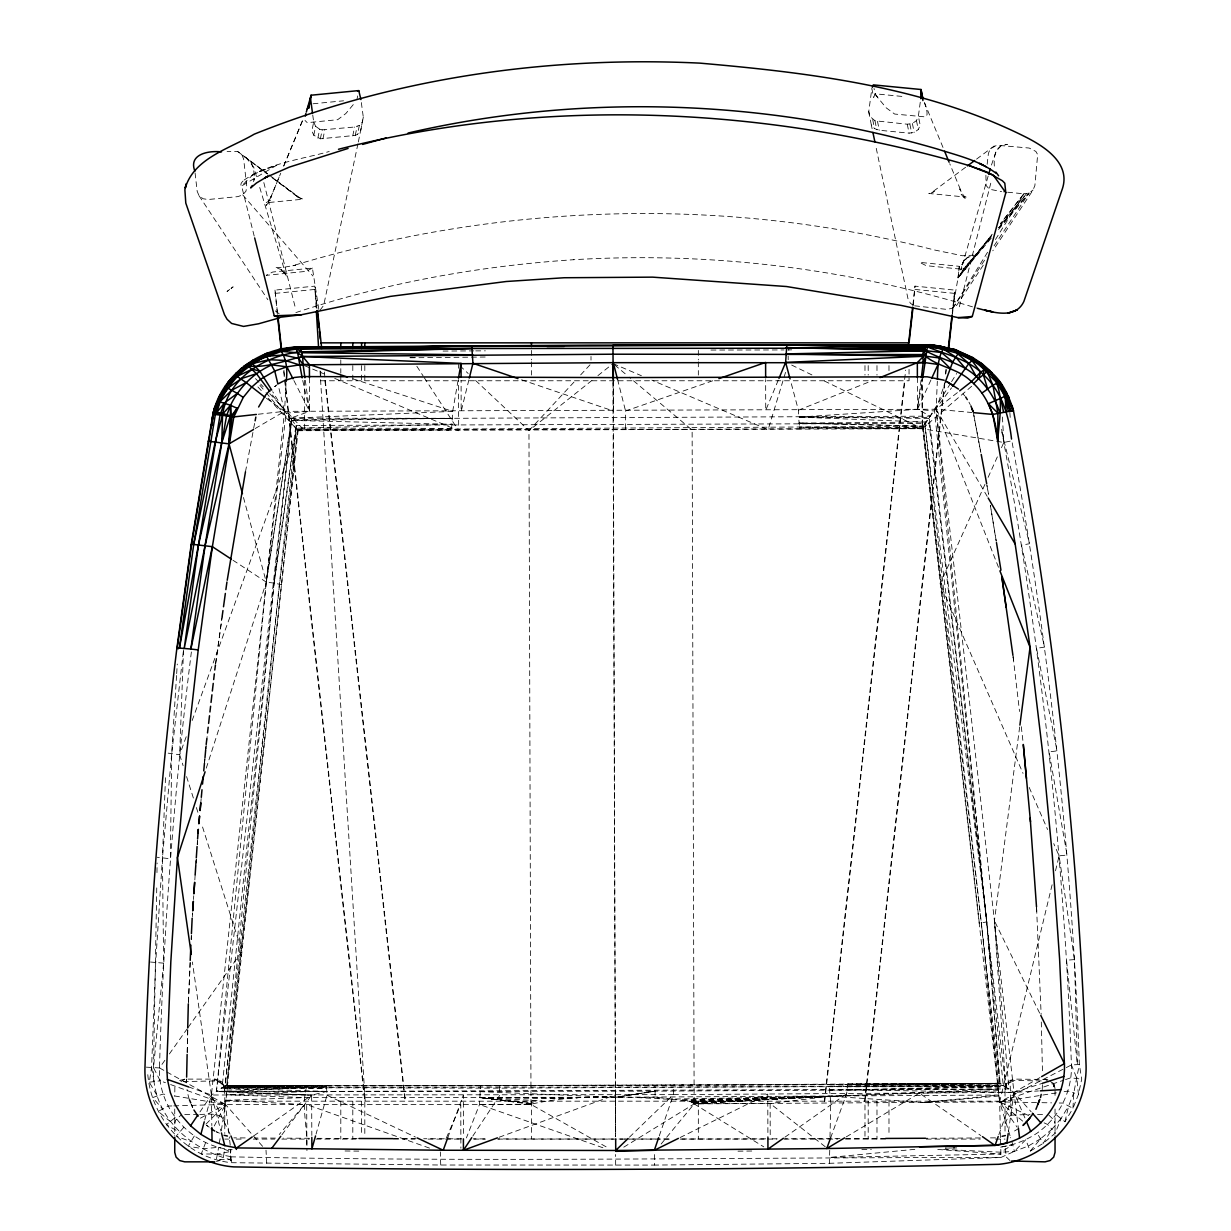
<?xml version="1.0" encoding="UTF-8"?>
<svg xmlns="http://www.w3.org/2000/svg" width="1231" height="1231" viewBox="0 0 1231 1231"><rect width="100%" height="100%" fill="white"/><g stroke="black" fill="none" stroke-linecap="round" stroke-linejoin="round"><path stroke-width="0.75" stroke-dasharray="5 3.75" d="M659.262 1135.936L673.419 1094.636L673.603 1084.973L1000.126 1083.311L1013.99 1092.389L1031.163 1111.808M952.455 314.413L954.779 292.393L953.517 301.595M994.325 166.093C993.894 158.814 994.233 150.521 1001.126 145.704L1007.435 144.319L1001.126 145.704L996.141 151.29L990.801 166.985M147.812 1074.678C151.413 1118.871 186.773 1158.294 231.566 1162.695L440.729 1165.018L654.523 1165.08L654.538 1152.001M829.725 1150.246L829.371 1163.31L654.523 1165.08M1000.464 1137.629L999.649 1101.899L997.695 1083.988L480.505 1085.911L479.505 1104.515L466.411 1137.921M156.752 887.89L153.521 1067.662C151.228 1114.809 188.481 1148.708 231.259 1159.925L230.289 1162.526L230.766 1149.646C190.651 1145.615 157.83 1108.3 159.476 1067.939C163.554 928.574 174.233 789.44 191.482 651.091M156.968 872.579L157.091 862.993M1001.619 429.296L1003.819 442.483C1041.457 647.968 1064.015 856.16 1071.416 1064.938C1072.263 1091.605 1058.922 1117.856 1037.087 1133.136C1026.146 1140.414 1013.698 1145.23 1000.68 1147.03C1000.895 1150.523 1000.926 1154.016 1000.818 1157.525L829.371 1163.31M830.617 1137.936L846.682 1093.697L847.59 1084.034L1000.126 1083.311L986.723 921.85L936.114 409.231L937.33 381.241M1047.904 1079.51L1015.021 1079.11L1010.051 1080.372L1011.205 1115.163L1007.958 1117.225L1005.019 1123.934M830.002 1137.059L830.725 1103.161L829.109 1084.573L997.664 1083.295L981.307 922.788L924.743 423.433L951.563 387.842M187.174 1052.551L187.666 1029.885M480.505 1085.911L306.858 1085.942C300.887 1105.423 307.658 1126.796 306.734 1146.769M187.266 1052.32L187.82 1029.362M188.466 1002.573L190.128 962.365M188.405 1002.065L190.19 962.504M165.477 777.7L162.43 857.992L155.706 962.596L151.567 1067.569L149.305 1082.203L157.291 1095.975L163.154 1094.067L166.924 1094.698M183.511 649.891L179.649 754.741L183.111 765.667M174.879 1087.035L174.74 1096.098M1042.211 1089.666L1042.426 1084.526M191.159 939.376L191.328 935.545M191.267 939.607L191.436 935.791M192.344 916.726L192.528 912.91L192.159 918.418M286.023 383.533L284.561 411.339L211.409 1095.005L211.824 1125.565M268.266 398.229L298.102 430.727L922.265 428.696L1003.819 442.483L1011.836 440.79C1049.412 646.721 1071.939 855.33 1079.341 1064.523L1073.786 1092.928L1072.955 1108.346L1064.953 1121.733L1056.075 1114.609M176.556 675.527L171.694 753.741L162.43 857.992L163.631 963.165L153.521 1067.662L160.168 1080.803L165.462 1082.711M176.679 673.619L177.279 664.078M193.729 895.768L193.498 899.492M195.144 874.933L194.683 882.35M195.791 865.47L196.298 857.884M197.206 844.635L197.452 840.85M196.268 859.484L195.867 865.193L196.237 859.515M197.591 840.434L197.329 844.251L197.576 840.45M1041.288 1080.926L1010.051 1080.372L1006.266 1084.034L1005.019 1088.604L1005.019 1133.613M1005.019 1088.604L1006.266 1084.034M205.669 750.048L206.023 746.263M204.561 762.558L204.915 758.727M206.162 745.355L205.808 749.171L206.346 743.447M200.822 802.381L201.176 798.58M204.561 762.451L204.915 758.65M199.945 1111.932L211.409 1095.005L216.41 1091.497L266.296 582.125L286.115 413.124L270.928 392.981M206.269 768.159L266.296 582.125L291.639 419.725L216.41 1091.497L225.135 1085.834L274.098 583.125L291.639 419.725L286.115 413.124L309.596 411.354L309.458 377.686M192.144 720.535L298.194 429.973L451.469 429.988L452.685 411.385L458.147 379.994M221.334 1130.52L225.458 1104.407L298.225 429.727L295.963 425.464L924.743 423.433L922.434 427.957L799.827 428.788L798.534 417.124L917.449 409.354L930.313 416.155L452.608 418.309L292.209 420.448L295.963 425.464L274.098 583.125L222.072 1087.619L499.709 1088.158L1004.019 1085.604L847.236 1084.68L224.688 1086.096L326.6 1088.235L327 1095.205L316.059 1134.074M281.514 584.663L297.702 428.296L279.575 584.048L226.735 1085.388L225.135 1085.834L296.44 426.249L274.098 583.125L281.514 584.663L226.735 1085.388L227.504 1085.557L225.904 1100.283L304.549 1104.546L531.007 1104.422L607.298 1147.507M298.194 429.973L922.973 426.28L798.857 423.079L925.743 422.079L798.534 417.124L798.411 410.185L790.548 380.779M824.37 1101.176L905.662 370.116M912.863 305.211L914.987 286.131L954.779 290.101L952.225 313.12M824.739 1101.176L904.847 380.764M913.294 304.703L914.987 286.131M864.608 1101.176L944.377 383.718M945.439 374.178L946.07 368.454M944.808 383.164L864.978 1101.176L864.978 1139.09M945.87 373.609L946.3 369.792M183.296 651.784L171.694 753.741L170.355 858.776L157.168 857.253M985.908 175.233L986.093 185.45L989.324 189.189L1001.588 191.636M987.154 164.292L988.416 153.367L990.263 148.905L996.771 145.212L1029.147 148.043L1035.856 151.413L1037.671 154.598L1034.886 185.512L1033.04 190.02L992.802 250.801M206.562 741.539L207.454 733.953M215.656 663.801L222.18 616.254M847.59 1084.034L1000.588 1083.572L847.236 1084.68L1003.234 1085.08L934.56 411.016L917.449 409.354L921.357 377.609M1054.028 1086.835L1054.275 1084.942L1052.474 1082.264L1054.028 1086.835L1053.582 1083.926L1053.705 1085.665L1050.012 1080.418M1019.653 726.998L994.417 920.803L1005.758 1086.773L846.743 1089.897L1013.99 1092.389L1038.41 1090.958M215.656 663.355L222.211 616.516M920.265 102.204L918.372 116.299L916.449 120.607L912.386 123.5L907.262 124.208L874.964 120.761L869.501 116.053L868.763 111.482L871.84 88.586L873.671 97.526L875.133 93.802L874.025 88.447M1008.451 1131.704L1013.99 1092.389L936.114 409.231L944.562 384.241M205.654 1142.506L201.284 1153.939L217.118 1154.078L230.628 1151.524L218.672 1147.307L216.302 1159.664L230.259 1159.648L230.766 1149.646L234.475 1149.692M219.256 1143.584L220.149 1137.983M358.344 141.965L363.299 117.176L361.175 101.327M930.928 379.994L917.449 409.354L922.788 377.655M914.587 305.811L946.824 309.396L952.825 308.15L958.041 277.821L959.334 266.327L919.649 262.357L926.143 265.665L965.843 269.635L959.334 266.327L958.026 277.898L992.201 234.275M531.007 1104.422L528.961 430.619L575.493 380.471M245.477 471.781L253.355 430.219M253.632 428.311L255.125 420.833M253.586 181.649L254.201 178.664L254.078 180.065C254.294 172.494 254.155 163.261 246.954 158.691L253.771 167.354L257.002 178.264M312.736 114.96L313.69 121.992L311.858 130.932L313.782 135.241L320.368 138.795L355.267 135.41L357.544 134.287L359.36 125.347L362.56 121.746M313.782 135.241L315.613 126.301L313.69 121.992M317.86 138.149L319.675 129.209L315.613 126.301M320.368 138.795L322.199 129.855L354.574 127.024L359.36 125.347M322.968 138.857L324.799 129.917M356.928 99.511L357.667 95.941M352.743 135.964L354.574 127.024M355.267 135.41L357.098 126.47M363.299 117.176L360.729 130.686L357.544 134.287M174.74 1123.934L175.51 1120.302L180.926 1115.163M357.944 143.842L323.676 305.396L319.814 310.504M1066.292 1067.585L1071.416 1064.938L1079.341 1064.523L1081.71 1079.141L1078.433 1094.467L1072.955 1108.346L1063.092 1103.068L1059.26 1103.007M1064.953 1121.733L1068.631 1105.946L1073.786 1092.928L1078.433 1094.467L1076.894 1078.556L1071.416 1064.938M1010.035 1135.705L999.649 1101.899L1052.351 883.827M1055.506 870.779L1059.106 855.868L1053.736 843.589M468.857 379.933L461.163 411.369L461.102 380.656M959.318 306.781L991.109 181.834M204.7 1120.041L211.409 1095.005L192.39 962.027M1005.019 1090.389L1008.343 1081.541L1008.189 1083.926L1010.051 1080.372M988.139 176.11L960.934 270.004L962.288 263.172L964.458 260.203L968.474 256.756L964.458 260.203L961.857 264.773L967.074 257.756L973.813 255.171L962.488 255.74L933.806 249.847C723.705 195.667 499.54 203.023 292.224 265.911L295.609 265.173L283.038 267.435L275.052 267.373L281.807 269.774L279.852 268.666L286.685 275.159L283.853 272.097L286.469 276.683L259.156 185.542M785.532 372.362L768.129 429.711L651.922 380.179M998.833 1134.751L1013.99 1092.389L1040.01 1077.556M186.22 736.738L179.649 754.741L168.185 753.141M447.745 1137.798L463.333 1095.144L463.41 1136.967M217.118 1154.078L230.92 1156.648L230.243 1158.463L230.936 1156.832C487.553 1162.202 744.186 1157.248 1000.818 1157.525L1014.375 1151.37L1025.762 1139.721L1030.224 1151.123L1043.242 1143.353L1055.213 1133.212L1061.091 1118.471L1068.631 1105.946M269.204 175.033L301.18 198.868L297.733 197.206L303.272 199.176L265.911 202.792L270.912 199.976L266.127 205.439L272.343 194.652L270.574 197.806L280.76 173.171M283.684 166.139L303.349 118.638M270.574 197.806L280.114 174.74M283.792 165.862L303.611 117.961M778.254 380.148L765.728 410.338L765.651 379.671M446.391 1137.906L460.779 1104.515L460.886 1148.184M868.763 111.482L871.333 124.993L874.518 128.593L879.319 130.255L909.093 133.148L914.202 132.44L918.28 129.547L920.203 125.239L918.372 116.299M984.954 484.352L940.161 583.786L1023.038 773.376M988.108 477.366L997.541 456.439M1001.465 447.715L1003.819 442.483L1002.357 415.586M214.256 1125.95L225.458 1104.407L304.549 1104.546L279.252 1134.49M194.283 1135.998L188.22 1146.261L203.023 1148.754L218.672 1147.307M602.882 1147.738L479.505 1104.515L531.053 1104.207C578.678 1093.359 629.764 1097.006 678.65 1099.852C683.482 1101.206 690.453 1100.068 694.176 1103.899L660.539 1144.722M1061.091 1118.471L1051.936 1129.227L1043.242 1143.353L1037.087 1133.136M983.277 265.188L956.795 305.18L952.825 308.15L988.37 250.97M995.479 239.537L1023.915 193.806L1029.024 193.052L1033.04 190.02M950.594 383.256L922.358 428.696L822.616 380.133M951.594 381.641L956.641 373.516M991.417 236.644L963.842 268.62L958.041 277.821L963.842 268.62L990.878 236.321M214.763 1080.926L214.763 1079.11L217.625 1079.51L219.564 1080.279L219.764 1082.187L219.734 1080.418L221.595 1083.926L222.196 1082.264L223.75 1086.835L223.996 1084.942L224.765 1090.389L223.427 1085.665L219.764 1082.187L214.763 1080.926L180.926 1081.649L179.772 1080.372L184.742 1079.11L214.763 1079.11L218.518 1081.88L219.564 1080.279L222.196 1082.264L224.765 1088.604L224.765 1133.412M952.825 308.15L986.693 256.987M994.094 245.8L1029.024 193.052L998.941 227.92M472.796 1136.09L499.878 1095.128L499.34 1085.48L226.735 1085.388L326.2 1086.173L326.6 1088.235L221.288 1088.142L326.892 1091.405L1008.943 1088.927L994.417 920.803L1039.949 1013.728M146.32 1067.154L159.476 1067.939L164.969 1060.168M169.37 1053.951L186.974 1029.085M188.066 1027.531L241.953 951.378L201.576 823.924M281.914 1134.767L311.643 1095.175L326.892 1091.405L216.764 1091.251L311.643 1095.175L311.828 1135.459M1023.915 193.806L1000.418 223.78L1023.915 193.806L1003.45 191.821M353.266 104.62L345.834 113.544L337.663 119.699L307.258 122.685L305.026 120.469M991.186 238.229L958.226 277.575L992.248 234.198M183.758 1127.365L176.171 1136.167L190.743 1141.599M958.226 277.575L990.57 237.86M998.957 227.566L1026.516 193.744L998.249 227.504M998.51 229.489L1029.024 193.052M1030.224 1151.123L1040.657 1138.706L1051.936 1129.227L1055.213 1133.212M195.083 172.986L197.16 191.22L199.022 195.714L203.038 198.745L208.147 199.514L237.906 196.621L242.738 194.898L245.969 191.159L246.769 186.404L243.646 159.061L241.799 154.614L237.783 151.598L227.104 151.398M580.663 374.886L591.003 363.745M205.977 1124.149L225.458 1104.407L264.742 1148.754M629.441 1137.182L673.419 1094.636L1013.99 1092.389L1042.442 1083.295M926.666 424.987L922.358 428.696L922.019 378.994L922.358 428.696L799.304 427.188L922.434 427.711L999.649 1101.899L1017.052 1127.119M928.097 423.756L972.659 385.395M175.156 1117.563L166.37 1124.749L179.403 1132.166M591.942 380.41L528.961 430.619L475.104 380.01M597.927 375.624L612.93 363.684M258.248 414.231L284.561 411.339L936.114 409.231L958.21 391.981M277.252 384.626L274.59 386.642L277.498 384.903M965.596 167.278L930.882 193.159L934.329 191.497L928.79 193.467L966.15 197.098L961.149 194.283L965.935 199.73L959.718 188.959L961.488 192.098L949.747 163.708M976.568 159.122L994.279 145.904M1018.822 1128.427L1011.528 1132.766M244.169 180.003C269.281 162.969 300.626 159.553 329.231 151.505M253.817 1135.844L311.643 1095.175L216.41 1091.497M784.932 1137.182L846.682 1093.697M180.926 1081.649L184.742 1079.11L184.742 1080.926M943.423 1149.4L1000.895 1152.216L1012.774 1144.615L1010.574 1137.49M623.778 1147.154L694.176 1103.899L999.649 1101.899L1040.026 1102.637M846.266 1136.875L919.388 1093.128L980.845 1135.551M1040.657 1138.706L1028.439 1145.953L1014.375 1151.37L1000.895 1152.216M255.156 428.557L284.561 411.339L278.314 385.688M171.878 1105.946L168.047 1106.053L158.26 1111.408L170.17 1121.472M200.438 1118.179L225.458 1104.407L229.428 1138.336M1022.684 1121.118L999.649 1101.899L1064.584 1068.462M312.412 268.066L305.919 271.374L266.219 275.329L272.728 272.02L312.412 268.066L318.921 309.997M680.112 1137.536L767.759 1094.128L767.913 1137.767M798.411 410.185L872.964 380.394M499.217 1137.213L615.546 1094.805L615.669 1137.044M274.098 583.125L266.296 582.125L291.485 419.54L452.608 418.309L290.393 418.232L309.596 411.354L304.903 377.732M799.827 428.788L625.656 429.604L625.563 411L715.334 379.871M157.291 1095.975L152.69 1097.544L162.554 1108.977M1028.731 1115.594L999.649 1101.899L1063.692 1080.203M1065.477 1079.602L1070.816 1077.802L1081.71 1079.141M930.082 425.126L986.723 921.85L979.353 923.435L923.035 426.111L798.857 423.079M295.871 312.597C385.549 282.807 479.29 265.988 573.492 259.726L573.369 259.726C709.194 251.539 846.266 268.096 976.337 308.012M216.425 1161.418L219.764 1160.571L223.427 1157.109L224.765 1148.569M1005.158 1087.035L1006.389 1083.88L1006.358 1085.665L1010.02 1082.187L1015.021 1080.926L1015.021 1079.11M997.679 1083.065L998.495 1082.88L981.307 922.788L923.035 426.111M1000.68 1147.154L1012.774 1144.615L1014.375 1151.37M1011.205 1115.163L1030.024 1114.455M874.964 94.218L886.228 107.851L894.66 114.052L925.558 116.914L927.035 114.76L927.005 111.806L924.789 103.389M999.649 1101.899L1056.537 1092.866M1064.123 1091.666L1067.923 1091.066L1073.786 1092.928M691.36 1102.084L998.233 1089.158L655.092 1091.158L616.223 1097.267L998.88 1095.036L924.142 1102.468L830.586 1096.236L670.818 1099.098L655.154 1097.129L641.736 1097.606M615.792 1097.252L655.092 1091.158L654.892 1085.45M225.904 1100.283L304.703 1097.606L615.362 1097.267L655.092 1091.158L655.154 1097.129L659.139 1098.314M149.305 1082.203L160.168 1080.803M998.387 1090.666L830.586 1096.236L770.129 1103.499L694.146 1103.715L692.13 430.081L629.272 377.209M277.329 314.413L274.99 290.101L314.797 286.131L317.336 309.043M274.99 293.409L314.797 289.439L314.797 286.131M313.043 103.773L343.572 100.804M914.818 1149.354L829.679 1157.432L1000.865 1154.047L937.683 1149.446M259.664 171.294L268.512 168.385M924.142 1102.468L998.987 1096.005M1074.478 959.595L1066.554 960.211L1077.371 1064.63L1074.478 959.595L1059.106 855.868L1067.046 855.037L1049.104 751.91L1057.06 750.864L1036.548 648.352L1044.519 647.091L1021.453 545.195L1029.455 543.733L1001.68 431.419M410.2 357.79L488.199 356.99M694.146 1103.715L830.586 1096.236L678.65 1099.852M694.022 1103.468L830.586 1096.236L683.897 1100.529M693.792 1103.222L830.586 1096.236L687.421 1101.13M693.13 1102.776L830.586 1096.236L689.775 1101.637M692.422 1102.453L830.586 1096.236M290.393 418.232L452.685 411.385L352.928 378.809M305.196 1091.635L226.504 1094.728L304.703 1097.606M226.996 1090.127L305.95 1087.542L226.843 1091.651L655.092 1091.158M173.786 1105.884L225.458 1104.407L166.077 1071.585M830.233 1090.266L997.956 1086.511L227.289 1087.527L306.858 1085.942L227.473 1085.804M861.869 1149.631L871.333 1149.462M954.841 1147.892L945.285 1148.077L956.749 1147.908M227.335 1087.004L306.858 1085.942M829.709 1086.173L997.664 1083.295M410.123 357.421L415.863 357.359L410.108 357.221M738 1151.17L755.08 1150.985M443.068 351.066L473.812 350.897M475.735 350.881L485.337 350.835M499.34 1085.48L673.603 1084.973M673.419 1094.636L211.409 1095.005L188.528 1086.896M710.979 350.05L784.039 349.943M625.656 429.604L298.225 429.727M320.722 380.764L909.047 380.764L909.047 369.377M846.943 1086.727L1005.758 1086.773L928.497 418.386L798.534 417.124L929.205 417.478L929.867 423.202M224.765 1101.176L1005.019 1101.176M184.742 1114.455L197.883 1114.455M199.745 1114.455C208.116 1114.347 223.796 1111.593 224.765 1123.934M1037.533 1114.455L1045.042 1114.455M224.765 1139.09L228.597 1139.09M236.167 1139.09L243.984 1139.09M253.294 1139.09L274.728 1139.09M281.822 1139.09L309.32 1139.09M316.075 1139.09L357.359 1139.09M393.535 1139.09L415.016 1139.09M428.019 1139.09L462.502 1139.09M473.981 1139.09L485.476 1139.09M497.663 1139.09L627.364 1139.09M629.272 1139.09L669.556 1139.09M680.235 1139.09L776.869 1139.09M784.009 1139.09L837.819 1139.09M845.512 1139.09L888.982 1139.09M926.235 1139.09L980.291 1139.09M995.417 1139.09L1005.019 1139.09M451.946 428.388L297.64 428.142L452.346 424.28L292.209 420.448M225.135 1085.834L326.2 1086.173L325.723 1085.542M531.053 1104.207L479.551 1097.59L577.124 1098.037M531.192 1103.961L479.551 1097.59L567.645 1098.514M345.049 1150.985L362.206 1151.154M1041.949 1102.684L1051.566 1102.853M479.767 1091.62L615.362 1097.267M531.592 1103.592L479.551 1097.59L541.948 1100.883M163.631 963.165L150.474 962.027M998.495 567.291L936.114 409.231L972.028 412.523M901.846 96.403L875.133 93.802L878.796 98.926M479.551 1097.59L533.269 1102.776M914.987 289.439L954.779 293.409M174.479 1095.944L225.458 1104.407L167.231 1083.342M319.675 129.209L322.199 129.855M521.575 379.81L613.469 411.031L613.361 379.41M429.496 1148.108L306.673 1104.546L306.934 1150.6M304.596 365.669L324.076 373.901M334.709 378.394L458.671 430.727L458.563 379.594M613.192 363.684L641.366 375.686M219.441 1133.182L216.317 1131.781L219.503 1133.212M1044.119 1122.857L1047.55 1124.457L1051.936 1129.227M327 1095.205L415.447 1137.09M791.687 365.068L812.306 375.116M159.476 1067.939L164.415 1070.662M694.176 1103.899L763.774 1146.846M1048.858 1115.163L1054.275 1120.302L1055.044 1123.934M232.982 560.243L266.296 582.125L242.938 495.478M209.178 1127.165L206.377 1125.196L208.839 1126.996M266.435 398.305L284.561 411.339L272.713 391.735M1048.797 1081.88L1045.042 1079.11L1045.042 1080.926M267.681 173.894L241.799 154.614L267.327 173.91M275.267 310.889L279.237 313.843M237.783 151.598L266.804 173.525M272.913 178.141L298.887 197.76L268.835 175.048M913.34 305.457L910.355 303.149L907.955 298.594L875.656 145.52M825.247 1146.738L770.129 1103.499L770.221 1137.582M614.654 364.915L627.81 375.978M459.917 365.745L468.195 373.516M1010.02 1160.571L1006.358 1157.109L1005.019 1146.677M255.509 378.579L259.387 382.687M260.68 384.072L263.265 386.811M269.743 393.674L304.642 430.727L304.611 379.071M257.894 386.919L263.08 392.581M242.738 194.898L312.92 276.006M259.895 385.288L264.834 391.15M266.065 392.612L298.102 430.727M963.027 393.828L964.765 395.92M199.022 195.714L267.85 299.687M416.847 366.269L423.125 375.947M424.172 377.548L458.671 430.727M936.114 409.231L987.216 496.385M968.966 402.183L970.259 404.66M293.886 380.533L309.596 411.354L302.149 377.871M230.12 1134.274L211.409 1095.005L220.964 1131.151M1029.178 787.409L1047.596 829.54M191.436 1104.453L192.744 1107.531M1024.9 1117.917L1013.99 1092.389L1018.422 1128.565M924.343 102.388L943.285 148.12M217.625 1079.51L218.518 1081.88M186.573 776.592L194.067 800.258M196.375 807.536L198.683 814.83M617.547 379.394L625.563 411M263.834 182.573L294.932 306.15M254.201 236.075L241.599 185.989A37.192 7.817 -18.7 0 1 244.246 179.988M871.333 124.993L872.117 128.716M1055.044 1088.604L1054.275 1084.942L1054.782 1088.573M907.262 124.208L909.093 133.148M877.488 121.315L879.319 130.255M916.449 120.607L918.28 129.547M912.386 123.5L914.202 132.44M909.878 124.162L911.694 133.102M874.964 120.761L876.795 129.701M872.702 119.653L874.518 128.593M973.875 415.432L980.861 452.562M973.182 411.708L980.876 452.993M986.816 484.906L988.57 494.277L987 485.553M151.567 1067.569L154.106 1081.603M996.171 540.717L990.386 505.433L996.218 541.332M1013.159 657L1019.53 711.503M924.743 423.433L986.723 921.85L999.772 1083.218L981.307 922.788M229.658 1140.214L230.536 1147.754M1021.284 726.675L1023.253 743.739M324.338 372.024L405.414 1101.176M314.797 289.439L316.906 308.504M324.938 380.764L405.045 1101.176M274.99 290.101L277.544 312.997M283.915 370.254L284.761 377.886M284.976 379.794L365.176 1101.176L320.014 370.762M283.699 371.7L364.807 1101.176L364.807 1135.305M230.936 1156.832L231.566 1162.695M266.742 1163.249L266.004 1150.185M1009.851 412.4L1010.251 418.078M1036.594 908.309L1041.134 1014.375M315.274 294.071L316.229 309.412M440.729 1165.018L440.329 1151.954M186.697 1082.495L186.589 1079.018A56.811 55.795 80.1 0 0 186.558 1082.541M1041.303 1022.022L1042.472 1071.755M1000.511 1139.506L1000.634 1145.153M788.163 356.098L788.209 359.744M613.207 379.41L613.469 411.031M615.669 1165.249L615.623 1154.509M917.372 377.609L917.449 409.354M613.238 380.979L615.546 1136.798L612.976 380.979M458.532 364.438L458.548 368.223M591.003 356.451L591.003 360.098M1055.044 1090.389L1055.044 1097.975M1055.044 1109.023L1055.044 1135.49M888.982 365.592L888.982 371.285M888.982 1101.176L888.982 1135.305M876.98 365.592L876.98 375.07M876.98 1101.176L876.98 1139.09M868.194 365.592L868.194 375.07M868.194 1101.176L868.194 1139.09M864.978 365.592L864.978 375.07M698.331 350.42L698.331 359.898M698.331 361.806L698.331 375.07M698.331 1101.176L698.331 1139.09M531.453 350.42L531.453 359.898M531.453 361.806L531.453 375.07M531.453 1101.176L531.453 1139.09M364.807 365.592L364.807 373.178M364.807 375.07L364.807 380.764M361.591 365.592L361.591 373.178M361.591 375.07L361.591 380.764M361.591 1101.176L361.591 1135.305M352.805 365.592L352.805 373.178M352.805 375.07L352.805 380.764M352.805 1101.176L352.805 1139.09M340.802 359.898L340.802 373.178M340.802 375.07L340.802 380.764M340.802 1101.176L340.802 1139.09M320.722 371.285L320.722 376.963M174.74 1109.023L174.74 1135.49M995.464 1137.859A2263.163 82.138 0 0 1 989.801 1137.89M980.353 1137.952A2263.163 82.138 0 0 1 925.45 1138.26M885.597 1138.444A2263.163 82.138 0 0 1 841.881 1138.613M839.973 1138.629A2263.163 82.138 0 0 1 784.732 1138.798M777.1 1138.813A2263.163 82.138 0 0 1 767.559 1138.844M765.667 1138.844A2263.163 82.138 0 0 1 679.989 1138.998M668.556 1139.014A2263.163 82.138 0 0 1 657.108 1139.014M655.215 1139.014A2263.163 82.138 0 0 1 624.717 1139.029M622.824 1139.029A2263.163 82.138 0 0 1 619.008 1139.029M613.33 1139.029A2263.163 82.138 0 0 1 498.201 1138.921M484.783 1138.89A2263.163 82.138 0 0 1 473.289 1138.875M461.84 1138.844A2263.163 82.138 0 0 1 423.679 1138.737M416.063 1138.706A2263.163 82.138 0 0 1 393.197 1138.629M357.036 1138.49A2263.163 82.138 0 0 1 317.167 1138.321M309.581 1138.275A2263.163 82.138 0 0 1 283.022 1138.136M275.452 1138.106A2263.163 82.138 0 0 1 254.632 1137.983M245.184 1137.921A2263.163 82.138 0 0 1 233.859 1137.859M192.59 1107.515A56.811 55.795 80.1 0 1 191.113 1104.315M189.282 1099.375A56.811 55.795 80.1 0 1 187.05 1089.42M253.34 174.279L241.599 185.989L277.083 165.031L253.34 174.279M229.72 289.393L227.027 291.516L233.136 286.838L229.72 289.393M791.718 349.835L787.886 349.927L791.733 349.927M1013.605 660.293L1013.067 656.508L1013.605 660.293M1036.794 911.309L1036.533 907.493L1036.794 911.309"/><path stroke-width="1.5" d="M347.481 377.04L309.396 364.607L303.072 364.33L286.9 366.838L274.744 371.023L260.695 379.21L251.324 387.442L243.261 397.398L233.828 416.909L212.363 546.687L198.222 649.922L186.573 753.541L177.433 857.53L170.817 961.888L166.724 1066.585L167.416 1079.418L170.34 1092.605L175.156 1104.561L182.111 1115.994L190.559 1125.78L200.868 1134.336L212.04 1140.829L224.781 1145.599L236.629 1147.923L443.206 1150.246L615.7 1150.477L826.755 1148.538L995.033 1145.353C1034.717 1140.968 1066.292 1103.407 1064.4 1063.63L1059.599 958.964L1052.259 854.668L1042.411 750.741L1030.055 647.214L1015.175 544.071L997.802 441.36L997.879 413.139L992.955 385.395L985.969 368.685L982.169 363.868L972.644 357.467L955.194 349.65L937.791 345.757L926.066 345.049M932.082 345.773C951.963 346.911 971.382 354.974 985.969 368.685C1007.543 386.996 998.803 417.094 997.802 441.36C995.91 419.171 988.816 396.613 971.474 381.625C957.995 367.946 937.483 367.423 923.573 354.559L613.007 354.205L302.641 356.528C284.361 360.591 265.942 368.515 246.708 365.899L245.492 365.13C262.711 356.344 280.56 346.727 300.518 347.28L786.809 345.019L924.789 346.619L953.902 350.45L954.348 349.435C931.744 346.619 921.019 335.263 923.204 362.668L921.357 377.609M363.637 347.142L299.241 347.05C259.895 347.05 221.226 375.147 212.917 414.247L191.22 544.471L176.895 648.152L179.418 648.075L198.499 544.825L221.795 442.621L230.335 415.786L230.536 405.291C239.091 387.534 253.724 372.793 271.851 364.868L286.9 366.838L293.009 378.825M186.635 1077.125L187.127 1054.444M187.712 1027.993L188.328 1003.85M247.677 366.192L243.876 366.223L246.708 365.899C233.736 380.087 220.472 395.12 215.41 414.139L193.729 544.441L179.418 648.075L190.867 649.014L205.085 545.61L221.795 442.621L222.549 415.001C227.658 377.578 266.758 354.313 302.057 351.82L472.304 348.527L924.466 348.111L928.928 345.08L888.09 345.296M243.261 397.398L237.291 393.412L224.534 402.891L220.118 414.647L198.499 544.825L184.235 648.368L205.085 545.61L229.028 443.868L230.212 416.232L212.917 414.247L211.517 425.341M937.407 379.379C937.637 368.638 937.899 356.605 944.208 347.45L944.023 346.757M190.205 960.442L190.897 945.131M191.421 933.637L192.159 918.418M286.115 381.672C287.654 370.962 286.961 358.852 280.191 349.973L278.714 349.573L284.453 349.481M193.344 901.446L192.698 910.925L193.359 901.4M194.621 882.504L193.852 893.875L194.683 882.35M195.144 874.933L195.791 865.47M196.298 857.884L197.068 846.528M197.591 838.957L198.237 830.186M922.788 377.655L927.389 346.911C946.624 354.851 968.135 358.975 983.246 374.501C1001.418 391.119 1008.897 415.262 1011.528 439.082M242.445 493.646L229.028 443.868L231.213 416.063L230.536 405.291L217.995 401.26L213.271 412.031L211.594 425.141M237.291 393.412L224.919 386.472L225.658 387.765L213.979 409.384L213.779 411.954L225.658 387.765L241.03 368.561L246.708 365.899M218.256 402.768L218.733 397.228L225.658 387.765L227.735 388.18L241.384 378.609L256.463 373.67L269.789 391.458M198.329 829.494L197.976 833.264L198.329 829.448M199.545 816.245L198.853 823.816L199.576 816.076M200.068 810.567L200.776 803.012M201.299 797.334L201.992 789.763M202.53 784.101L203.223 776.53M203.746 770.852L204.454 763.297M204.977 757.619L205.669 750.048M200.114 810.337L200.822 802.689M208.085 441.19L229.028 443.868L232.013 416.57L237.152 408.277L230.536 405.291L222.996 413.662L220.118 414.647M908.416 345.296L912.663 307.135M909.263 340.941L912.879 308.504M948.193 349.373L952.025 315.028M948.624 348.788L952.24 316.321M311.058 95.218L308.781 108.036L311.058 95.218L358.76 90.586L360.929 99.573M206.192 744.386L206.854 738.662M207.516 732.937L208.177 727.229M208.624 723.413L209.501 715.78M209.932 711.98L210.593 706.255M211.04 702.439L211.917 694.823M212.347 691.006L213.24 683.39M213.671 679.574L214.332 673.849M1019.899 725.105L1030.055 647.214L999.911 570.845M214.779 670.033L215.44 665.017M920.742 98.68L921.003 89.509L873.302 84.877L872.333 87.355M177.233 648.214L191.559 544.533L213.271 414.201L217.995 401.26L225.658 387.765L214.625 407.323L214.086 410.969M222.18 616.254L222.965 610.561M223.503 606.76L225.35 593.434M225.873 589.634L226.935 582.032M236.414 1149.431L230.936 1135.982M211.701 425.68L213.979 409.384M1008.189 1133.582L1006.881 1142.937L995.033 1145.353L919.557 1146.784M211.886 425.572L212.44 421.925M212.978 418.263L213.532 414.616M227.227 580.247L245.477 471.781M458.471 378.163L461.056 363.391L302.641 356.528L300.472 347.065L591.172 345.157L925.804 345.065M221.795 442.621L226.612 415.616L230.536 405.291M236.198 372.947L235.736 375.44L228.289 381.81L226.519 386.719C246 366.207 271.266 348.096 300.472 347.065L295.148 347.188L363.499 347.204M215.579 408.954L216.948 401.614M255.125 420.833L255.833 417.078M311.012 95.633L306.35 111.99M305.334 116.145L305.888 113.437M191.22 544.471L193.729 544.441L215.287 441.683L222.549 415.001L226.858 414.724L233.828 416.909L256.371 414.432M193.729 544.441L212.363 546.687L190.867 649.014L198.222 649.922M1040.518 1097.56L1041.195 1094.39M944.208 347.45L933.575 345.342L786.809 345.019L785.624 362.406L790.056 378.948M469.303 378.086L472.935 363.299L471.765 345.926L301.318 348.619L280.191 349.973M200.868 1134.336L204.223 1121.826M254.663 237.922L274.267 315.828L278.898 317.413L301.303 314.767L390.396 296.379L506.249 281.499L564.213 277.744L652.615 277.144L786.563 286.531L901.092 305.396L958.118 317.644L967.643 318.075L972.275 316.475L1005.804 192.744L1004.788 183.173L1002.357 180.726L986.862 171.986L969.489 165.693C765.513 106.235 545.01 96.526 338.494 149.274M315.536 1135.936L311.889 1148.892L311.828 1137.382M988.662 174.279L990.263 168.816M264.911 397.228L246.169 382.595L231.828 390.165L220.118 401.475L216.241 414.231L220.564 413L226.858 414.724M973.659 383.641L978.63 378.64L980.661 372.147L985.969 368.685C1000.588 377.148 1008.558 394.72 1013.405 410.4C1053.998 625.933 1078.325 844.481 1086.004 1063.676C1088.404 1113.286 1048.243 1159.617 998.803 1164.311C743.816 1170.142 488.738 1171.035 233.736 1166.896C183.881 1163.203 142.904 1116.655 144.996 1066.769C149.059 926.82 159.691 787.101 176.895 648.152L178.218 648.829M205.085 771.806L177.433 857.53L191.297 954.425M945.162 382.456L952.702 361.96L959.118 352.066L981.045 363.114L979.83 364.114L957.61 353.266L926.912 345.049M615.669 1138.952L615.731 1151.339L654.323 1150.293L658.631 1137.721M998.203 1136.521L995.048 1145.476L982.43 1136.644M830.617 1137.936L826.755 1148.538L844.635 1137.859M447.745 1137.798L443.206 1150.246L417.186 1137.921M307.273 109.082L309.227 104.143M1037.841 1104.392L1039.764 1099.483L1035.917 1109.316M258.618 406.984L265.742 394.889L270.158 390.089M778.992 378.379L785.624 362.406L923.496 356.267L917.341 362.653L880.057 377.563M917.372 377.609L917.341 362.653L923.204 362.36L925.774 356.236L924.004 350.758L786.224 347.634L924.096 349.835C940.853 360.114 961.549 362.453 976.229 376.44C987.047 386.272 995.248 398.798 999.864 412.677M931.713 378.256L938.053 364.438L923.204 362.36M220.118 401.475L213.84 411.954L220.564 413M231.013 416.386L237.152 408.277M972.644 357.467L973.475 359.36L968.874 363.484L952.656 386.319M1033.04 1113.67L1027.793 1120.502M497.432 1137.875L463.425 1150.277L471.765 1137.659M246.169 382.595L235.736 375.44L251.37 362.529L253.171 359.883M190.559 1125.78L197.852 1115.009M252.34 185.496L250.647 187.928L256.525 182.957L267.943 176.156L264.65 177.941L289.3 167.124L348.081 148.428M215.41 414.139L224.534 402.891M217.995 401.26L227.735 388.18M271.62 1148.477L280.776 1136.29M951.348 349.65L955.194 349.65L971.751 360.344L980.661 372.147L971.474 381.625L959.688 390.827M1029.962 1118.04L1023.007 1125.457L1024.777 1123.595M615.7 1150.477L628.072 1138.506M978.63 378.64L986.785 371.885L988.693 371.193L992.155 372.793L985.969 368.685M213.271 414.201L215.979 412.016M967.428 165.923L974.66 160.538M981.846 393.028C987.801 389.627 993.263 382.826 1000.572 382.949L988.693 371.193L998.941 382.81L1012.574 407.169M236.629 1147.923L252.247 1136.936M783.393 1138.275L767.944 1149.139L767.913 1137.767M230.335 415.786L226.612 415.616M955.194 349.65L953.902 350.45L968.874 363.484L976.229 376.44M271.728 390.089L259.895 371.316L251.37 362.529L266.05 353.559L269.851 353.497M229.028 443.868L253.524 429.527M1041.626 1076.617L1064.4 1063.63L1040.795 1015.452M269.897 353.651L266.05 353.559L265.019 355.128L266.604 356.298L283.238 354.99L298.564 358.344L302.611 356.221L297.64 352.82L281.514 351.343L251.37 362.529M278.575 383.626L283.238 381.195M997.802 441.36L992.832 414.432L988.401 403.706L1005.096 396.29L1008.805 397.244L1009.066 401.044M654.323 1150.293L678.389 1138.383M237.721 376.086L252.478 369.085L259.895 371.316M996.941 383.272L1005.096 396.29L1010.728 410.431L1007.143 396.043L1013.39 410.554L1010.112 410.662L1000.295 384.98C989.986 378.04 983.569 365.899 971.751 360.344M924.789 346.619L930.774 345.157L905.924 345.296M718.919 378.625L765.605 362.437L765.651 377.763M1042.442 1083.295L1063.799 1076.463M284.238 380.671L294.301 377.486L302.764 376.578L615.285 377.594L927.235 376.809L944.177 380.241M245.492 365.13L269.004 359.714L285.115 360.421L299.241 364.838L613.069 362.668L925.297 362.745M279.729 317.813L258.587 323.784L243.553 326.415L231.597 323.445L227.058 319.26L224.457 314.659L185.789 203.084L184.881 189.774L186.158 183.927L185.296 188.004C193.898 158.168 230.059 148.397 254.186 134.194C394.889 77.584 548.764 55.903 699.9 63.135C810.798 72.829 926.189 86.724 1026.792 137.595C1045.427 147.181 1070.355 163.554 1062.522 188.374L1023.869 301.487C1015.283 319.783 992.432 312.12 977.46 308.304M362.606 144.427L386.211 137.934M1008.805 397.244L1000.295 384.98L1001.603 384.641L998.941 382.81M992.925 414.401L1013.39 410.554L1007.143 396.043L1013.067 410.508L1010.851 410.554M1002.065 1136.321L1005.373 1135.551M408.107 133.025C581.971 92.848 765.897 99.157 937.13 148.966C957.318 155.445 979.014 160.307 996.233 173.356M281.514 351.343L296.609 349.035L302.057 351.82M302.149 377.871L297.64 352.82L295.594 347.511L299.872 347.065M357.529 91.109L358.913 90.971M221.518 151.936C209.193 150.336 188.081 153.952 194.883 171.171M958.118 317.644L972.275 316.475M1040.287 1090.851L1060.968 1089.635M274.267 315.828L301.303 314.767M931.682 346.542L941.269 346.311L931.652 346.296M952.702 361.96L941.392 352.543L926.512 350.712L785.793 353.928L923.496 356.267M471.765 345.926L301.395 348.912L472.304 348.527L302.18 352.743L472.719 354.82M547.01 346.526L564.26 346.434M786.948 344.803L612.946 345.296L613.207 379.41M320.722 342.849L909.047 342.849M214.763 1161.849L184.742 1161.849L179.741 1160.571L176.079 1157.109L174.74 1152.37L174.74 1137.198M278.714 349.573L284.438 349.65M786.809 345.019L924.466 348.111L926.512 350.712M973.921 412.693L992.832 414.432M925.774 356.236L939.668 357.99L949.993 368.177M926.404 345.049L927.712 345.065M230.212 416.232L233.828 416.909M295.594 347.511L301.318 348.619M224.104 1135.29L227.412 1136.044M1011.697 1161.002L1045.042 1161.849L1050.043 1160.571L1053.705 1157.109L1055.044 1152.37L1055.044 1137.198M472.935 363.299L517.974 378.594M167.416 1079.418L188.528 1086.896M969.489 165.693L993.202 174.987L1005.804 192.744M247.462 365.238L256.463 373.67M982.846 165.062L979.537 163.384L986.277 166.831M952.579 385.088L946.67 381.564L958.487 389.104M942.977 348.85L955.364 356.744L965.273 368.3M212.363 546.687L231.397 559.197M211.301 1128.781L214.763 1131.089M979.691 169.062L981.353 170.34M989.909 370.546L982.169 363.868L979.83 364.114L984.077 369.423L983.246 374.501L987.647 388.827M988.401 403.706L997.879 413.139M957.026 350.404L959.226 352.835M1032.378 1113.193L1040.964 1122.903M1000.295 384.98L1006.881 393.32M298.564 358.344L303.072 364.33L304.903 377.732M995.879 172.078L998.618 175.833M266.604 356.298L274.744 371.023L277.867 383.857M193.944 1110.023L198.053 1116.271M965.643 396.967L967.304 399.583M988.185 498.032L1015.175 544.071M1007.143 396.043L1013.282 409.8M971.736 408.415L973.106 411.539L970.89 405.891M189.451 1099.852L190.774 1102.914M1026.362 1121.318L1030.732 1131.52M944.608 151.29L949.101 162.2M221.442 1132.951L224.781 1145.599M617.547 379.394L613.3 362.668L613.361 379.41M1008.204 410.923L1005.096 396.29L1006.173 411.323M872.902 132.456L874.872 141.78M921.003 89.509L922.881 98.865L921.05 89.925M921.45 93.402L922.911 100.557M1000.772 397.859L1003.48 411.846M981.215 454.424L986.693 483.814M996.464 542.579L1000.957 570.184M1012.928 655.369L1001.865 576.954L1006.127 607.252M310.612 99.096L312.505 113.19M1018.422 1128.565L1019.591 1138.09M317.552 310.951L321.722 348.527M317.121 310.412L317.752 316.136M318.183 319.952L319.029 327.584M319.46 331.401L320.306 339.033M277.975 316.813L281.791 351.174M277.76 318.229L281.36 350.697M1026.439 778.392L1023.284 744.463L1030.501 821.816M1030.178 818.076L1036.502 906.816M316.352 311.335L318.598 347.757M303.072 364.33L302.641 356.528L309.396 364.607L309.458 377.686M211.855 1127.473L212.04 1140.829M461.056 363.391L461.086 376.824M463.41 1138.86L463.425 1150.277M531.453 342.849L531.453 346.634M364.807 342.849L364.807 346.634M361.591 342.849L361.591 348.527M352.805 342.849L352.805 348.527M340.802 342.849L340.802 348.527M925.45 1138.26A2263.163 82.138 0 0 1 885.597 1138.444M393.197 1138.629A2263.163 82.138 0 0 1 358.944 1138.506M1014.421 310.904L1007.866 313.259L1017.36 309.873L1014.421 310.904M988.647 310.966L984.708 310.135L992.709 311.843L988.647 310.966"/></g></svg>
